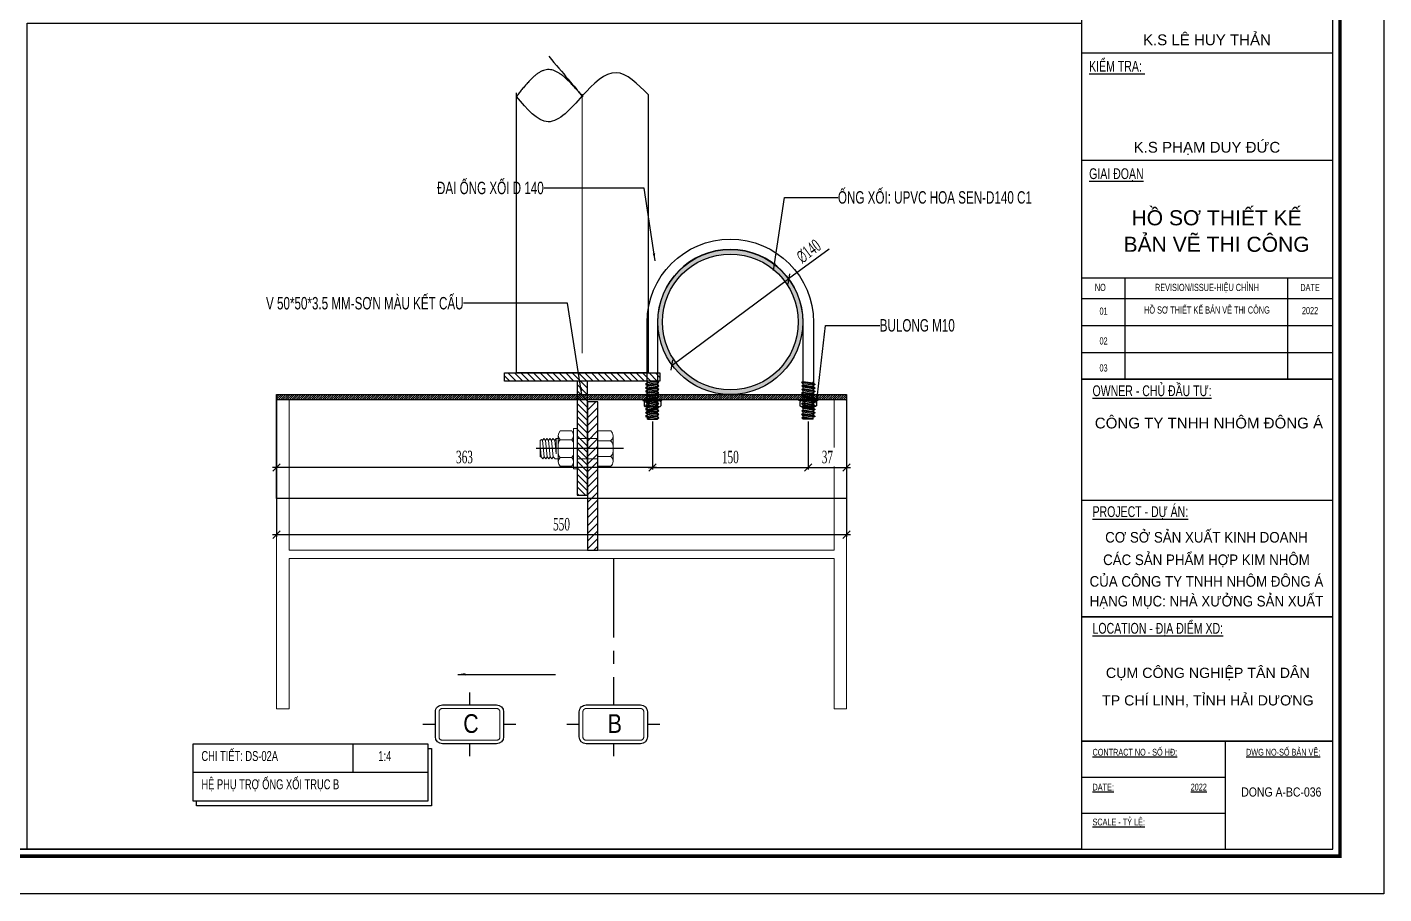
# Model space of a CAD drawing. Header units: inches. Extents: x 1359 to 46357, y -3807 to 191.
# Drawn here: x 24592.2 to 24919.5, y -1109.3 to -900.3 of the extents above; entities that cross this region are included whole.
import ezdxf
from ezdxf.enums import TextEntityAlignment as Align

# ---------------------------------------------------------------- set-up
doc = ezdxf.new("R2010")
doc.units = ezdxf.units.IN
doc.header["$MEASUREMENT"] = 0
for name, pattern in [('CENTER', [2, 1.25, -0.25, 0.25, -0.25]), ('CENTER2', [28.575000000000003, 19.05, -3.175, 3.175, -3.175]), ('XKITLINE00', [0])]:
    doc.linetypes.add(name, pattern=pattern)
for name, color, linetype in [('2', 2, 'Continuous'), ('3', 3, 'Continuous'), ('4', 4, 'Continuous'), ('5', 5, 'Continuous'), ('6', 6, 'Continuous'), ('7', 7, 'Continuous'), ('CAUTAO', 7, 'Continuous'), ('flashing', 6, 'Continuous'), ('KhungTen', 7, 'Continuous'), ('STRUCTURE', 1, 'Continuous')]:
    doc.layers.add(name, color=color, linetype=linetype)
for name, color, linetype, lineweight in [('250', 250, 'Continuous', 9), ('251', 251, 'Continuous', 9), ('8', 8, 'CENTER2', 13), ('Part', 1, 'Continuous', 0)]:
    doc.layers.add(name, color=color, linetype=linetype, lineweight=lineweight)
doc.styles.add('hx2', font='VHARIALN.TTF')
doc.styles.add('ST1', font='vntimeh.shx', dxfattribs={"width": 0.6})
doc.styles.add('ST1H', font='vnshxh.shx', dxfattribs={"width": 0.7})
doc.styles.add('ST4', font='VHARIALN.TTF')
doc.styles.add('TILLE', font='VHARIAL.TTF', dxfattribs={"width": 0.7})
doc.dimstyles.new('3', dxfattribs={"dimtxt": 3.5, "dimasz": 1.8, "dimexe": 1, "dimexo": 0, "dimgap": 1, "dimtad": 1, "dimdec": 0, "dimlfac": 3, "dimzin": 0, "dimdsep": 46, "dimtxsty": 'ST1H', "dimblk": 'OBLIQUE', "dimcen": 1, "dimdle": 1, "dimclrd": 8, "dimclre": 8, "dimclrt": 3, "dimadec": 0, "dimazin": 0, "dimtfac": 1, "dimtdec": 0, "dimtix": 1, "dimtofl": 0, "dimtmove": 1, "dimatfit": 3, "dimfxl": 0.18, "dimtfill": 1, "dimtolj": 1, "dimtzin": 0, "dimlwd": -1, "dimlwe": -1, "dimarcsym": 1})
doc.dimstyles.new('4', dxfattribs={"dimtxt": 3, "dimasz": 1.8, "dimexe": 0.5, "dimexo": 0.5, "dimgap": 1, "dimtad": 1, "dimdec": 0, "dimlfac": 4, "dimzin": 0, "dimdsep": 46, "dimtxsty": 'ST1', "dimblk": 'OBLIQUE', "dimcen": 1, "dimdle": 1, "dimclrd": 8, "dimclre": 8, "dimclrt": 3, "dimadec": 0, "dimazin": 0, "dimtfac": 1, "dimtdec": 0, "dimtix": 1, "dimtmove": 0, "dimatfit": 3, "dimfxl": 0.18, "dimtfill": 1, "dimtolj": 1, "dimtzin": 0, "dimlwd": -1, "dimlwe": -1, "dimarcsym": 1})
pattern_1 = [(315, (34340.62627171732, 6601.222558471928), (0.7733980419227863, 0.7733980419227862), [])]

# ---------------------------------------------------------------- blocks, each defined once
blk = doc.blocks.new('A2SBCVN-D')
at = {"layer": '2', "color": 157, "linetype": 'Continuous'}
blk.add_lwpolyline([(1.091393642127514e-11, 419.9999999999854), (594.0000000000073, 419.9999999999854), (594.0000000000073, -7.275957614183426e-12), (1.091393642127514e-11, -7.275957614183426e-12)], close=True, dxfattribs=at)
at = {"layer": '2', "color": 167, "linetype": 'Continuous', "const_width": 0.8714327272984848}
blk.add_lwpolyline([(10.58816987433056, 9.067206486941359), (583.4118301256767, 9.067206486941359), (583.4118301256767, 410.9327935130568), (10.58816987433056, 410.9327935130568)], close=True, dxfattribs=at)
at = {"layer": '2', "color": 147, "linetype": 'Continuous'}
blk.add_lwpolyline([(12.33103532923997, 10.81007194152335), (581.6689646713803, 10.81007194152335), (581.6689646713876, 409.1899280584621), (12.33103532923997, 409.1899280584548)], close=True, dxfattribs=at)
at = {"layer": 'KhungTen'}
for p, q in [((521.0200199917963, 409.1899280584403), (521.0200199917963, 139.1383855551121)), ((581.6689646713858, 139.1383855551121), (581.6689646713858, 409.1899280584403)), ((581.6689646713858, 202.7833395767884), (521.0200199918108, 202.7833395767884)), ((581.6689646713858, 176.8767713428169), (521.0200199917963, 176.8767713428169)), ((521.0200199917963, 148.5424700307267), (581.6689646713858, 148.5424700307267)), ((531.5599680732266, 137.0923854245048), (531.5599680732266, 148.5424700307267)), ((570.8387959788215, 124.0961829930675), (570.8387959788215, 148.5424700307267)), ((521.0200199917963, 143.590486640207), (581.6689646713858, 143.590486640207)), ((521.0200199917963, 143.590486640207), (581.6689646713858, 143.590486640207)), ((521.0200199917963, 139.1383855551121), (521.0200199917963, 66.80685537907266)), ((581.6689646713858, 66.80685537907266), (581.6689646713858, 139.1383855551121)), ((521.0200199917963, 137.0923854245048), (581.6689646713858, 137.0923854245048)), ((531.5599680732266, 130.5942842087898), (531.5599680732266, 137.0923854245048)), ((521.0200199917963, 130.5942842087898), (581.6689646713858, 130.5942842087898)), ((531.5599680732266, 124.0961829930675), (531.5599680732266, 130.5942842087898)), ((521.0200199917963, 124.0961829930675), (581.6689646713858, 124.0961829930675)), ((581.6689646713858, 124.0961829930675), (521.0200199917963, 124.0961829930675)), ((521.0200199917963, 94.93947360171478), (581.6689646713858, 94.93947360171478)), ((521.0200199917963, 66.80685537907266), (521.0200199917963, 36.8024768041214)), ((521.0200199917963, 66.80685537907266), (581.6689646713858, 66.80685537907266)), ((581.6689646713858, 66.80685537907266), (521.0200199917963, 66.80685537907266)), ((581.6689646713858, 36.8024768041214), (581.6689646713858, 66.80685537907266)), ((521.0200199917963, 36.8024768041214), (521.0200199917963, 10.81007194160338)), ((521.0200199917963, 36.8024768041214), (581.6689646713858, 36.8024768041214)), ((581.6689646713858, 36.8024768041214), (521.0200199917963, 36.8024768041214)), ((555.676559809086, 36.8024768041214), (555.676559809086, 10.8100719415088)), ((581.6689646713858, 10.8100719415088), (581.6689646713858, 36.8024768041214)), ((521.0200199917963, 28.13834184999905), (555.676559809086, 28.13834184999905)), ((521.0200199917963, 19.47420689572937), (555.676559809086, 19.47420689572937)), ((521.0200199917963, 10.81007194160338), (581.6689646713858, 10.8100719415088))]:
    blk.add_line(p, q, dxfattribs=at)
at = {"layer": '3', "ltscale": 0.5, "style": 'ST4'}
for tag, height, p in [('TENBANVE', 3, (551.3444923315856, 319.3886398062677)), ('STT', 2.999999999999999, (569.2620654359798, 24.56368701454085))]:
    blk.add_attdef(tag, text='', height=height, dxfattribs=at).set_placement(p, align=Align.MIDDLE_CENTER)
at = {"layer": 'KhungTen', "style": 'TILLE'}
for s, height, p in [('k.s L£ HUY TH¶N', 2.599240486261155, (551.3150342733788, 205.9701820199934)), ('k.s PH¹M DUY §øC', 2.599240486261155, (551.3150342733788, 180.0636137860292)), ('Hå S¥ THIÕT KÕ', 3.638936680765618, (553.647663140624, 163.0529340733356)), ('B¶N VÏ THI C¤NG', 3.638936680765618, (553.647663140624, 156.6606803115064)), ('C¤NG TY TNHH NH¤M §¤NG ¸', 2.599240486261155, (551.8011765497431, 113.5426176524343)), ('CôM C¤NG NGHIÖP T¢N D¢N', 2.456282259516792, (551.5258164028583, 53.30352504823531)), ('TP CHÝ LINH, TØNH H¶I D¦¥NG', 2.456282259516792, (551.5258164028583, 46.66265385180304))]:
    blk.add_text(s, height=height, dxfattribs=at).set_placement(p, align=Align.MIDDLE_CENTER)
at = {"layer": 'KhungTen', "style": 'TILLE', "width": 0.7}
for s, height, p in [('%%UKIÓM TRA: ', 2.599240486261155, (522.8991060859626, 198.2910371681137)), ('%%UGIAI §O¹N', 2.599240486261155, (522.8991060859626, 172.388800975461)), ('%%uowner - chñ ®Çu t\xad:', 2.599240486261153, (523.7128331353579, 120.03304793797)), ('%%uproject - dù ¸n:', 2.599240486261153, (523.7128331353579, 90.87633854661544)), ('%%ulocation - ®Þa ®iÓm xd:', 2.599240486261153, (523.7128331353579, 62.74372032397696)), ('%%ucontract no - sè h®:', 1.638551303067477, (523.7128331353579, 33.33868241818709)), ('%%udwg no-sè b¶n vÏ:', 1.638551303067477, (560.7454668232604, 33.33868241818709)), ('%%udate:', 1.638551303067477, (523.7128331353579, 24.92234172355529)), ('%%U2022', 1.638551303067477, (547.3983628453625, 24.92234172355529)), ('%%uscale - tû lÖ:', 1.638551303067477, (523.7128331353579, 16.50600102923636))]:
    blk.add_text(s, height=height, dxfattribs=at).set_placement(p)
at = {"layer": 'KhungTen', "style": 'TILLE'}
for s, height, width, p in [('revision/issue-hiÖu chØnh', 1.732826990840768, 0.7, (551.3150342733788, 146.2579424625874)), ('no', 1.732826990840768, 0.7, (525.5877519398837, 146.2579424625874)), ('date', 1.732826990840768, 0.7, (576.1897657262507, 146.2324727753949)), ('01', 1.732826990840768, 0.7, (526.3742656621398, 140.5470134723946)), ('Hå S¥ THIÕT KÕ B¶N VÏ THI C¤NG', 1.732826990840768, 0.7, (551.3150342733788, 140.8123725043843)), ('2022', 1.732826990840768, 0.7, (576.1897657262507, 140.6702256762146)), ('02', 1.732826990840768, 0.7, (526.3742656621398, 133.3403857474768)), ('03', 1.732826990840768, 0.7, (526.3742656621398, 126.8422845317618)), ('C¥ Së S¶N XUÊT KINH DOANH', 2.555320087952871, 0.9, (551.2017501932423, 85.99462853717705)), ('C¸C S¶N PHÈM HîP KIM NH¤M', 2.555320087952871, 0.9, (551.2017501932423, 80.56798347069162)), ('CñA C¤NG TY TNHH NH¤M §¤NG ¸', 2.555320087952871, 0.9, (551.2017501932423, 75.35840206064313)), ('H¹NG MôC: NHµ X¦ëNG S¶N XUÊT', 2.555320087952871, 0.9, (551.2017501932423, 70.5829479634649))]:
    blk.add_text(s, height=height, dxfattribs=dict(at, width=width)).set_placement(p, align=Align.MIDDLE_CENTER)
blk = doc.blocks.new('_Oblique')
at = {"color": 0, "linetype": 'ByBlock', "lineweight": -2}
blk.add_line((-0.5, -0.5), (0.5, 0.5), dxfattribs=at)
blk = doc.blocks.new('*D332')
at = {"color": 8, "linetype": 'Continuous', "transparency": 16777216}
for p, q in [((24652.34757250531, -989.4041616903014), (24652.34757250531, -1023.206348577976)), ((24789.84757250543, -989.4041616903014), (24789.84757250543, -1023.206348577976)), ((24651.34757250531, -1022.706348577976), (24790.84757250543, -1022.706348577976))]:
    blk.add_line(p, q, dxfattribs=at)
at = {"layer": 'Defpoints', "color": 0, "transparency": 16777216}
for p in [(24652.34757250531, -988.9041616903014), (24789.84757250543, -988.9041616903014), (24789.84757250543, -1022.706348577976)]:
    blk.add_point(p, dxfattribs=at)
at = {"color": 8, "transparency": 16777216, "xscale": 1.8, "yscale": 1.8, "zscale": 1.8, "rotation": 180}
blk.add_blockref('_Oblique', (24652.34757250531, -1022.706348577976), dxfattribs=at)
at = {"color": 8, "transparency": 16777216, "xscale": 1.8, "yscale": 1.8, "zscale": 1.8}
blk.add_blockref('_Oblique', (24789.84757250543, -1022.706348577976), dxfattribs=at)
at = {"color": 3, "transparency": 16777216, "insert": (24721.09757250537, -1020.206348577976), "char_height": 3, "attachment_point": 5, "style": 'ST1', "bg_fill": 3, "box_fill_scale": 1.25, "bg_fill_color": 256, "bg_fill_true_color": 13158600, "bg_fill_transparency": 0}
blk.add_mtext('\\A1;550', dxfattribs=at)
blk = doc.blocks.new('A$C5CEA6A65')
at = {"layer": '7'}
for p, q in [((0.2749502682709135, 4.443051352696784), (0.2749502682709135, 3.404839639326383)), ((0.8553731252322905, 4.736352352672839), (3.930595980433282, 4.736352352672839)), ((0.8553731252322905, 4.736352352672839), (3.930595980433282, 4.736352352672839)), ((0.8553731252322905, 4.736352352672839), (3.930595980433282, 4.736352352672839)), ((1.435795981844421, 4.443051352602197), (1.435795981844421, 3.404839639522834)), ((3.35017312358832, 4.443051352602197), (3.35017312358832, 3.404839639522834)), ((4.511018837161828, 4.443051352602197), (4.511018837161828, 3.40483963942097)), ((0.8553731252322905, 3.111538639452192), (3.930595980433282, 3.111538639452192))]:
    blk.add_line(p, q, dxfattribs=at)
blk.add_lwpolyline([(4.785955979896244, 4.736352352672839), (4.785955979896244, 4.88539235261851), (1.312553649768233e-05, 4.88539235261851), (1.312553649768233e-05, 4.736352352672839)], close=True, dxfattribs=at)
for centre, radius, start, end in [((0.8553731252322905, 4.015393049528939), 0.7209593032272004, 36.38296368869313, 143.6170363113069), ((2.392984552716371, 3.027808166967588), 1.708544185773726, 55.92785501076606, 124.0721449892339), ((3.930595980433282, 4.015393049528939), 0.7209593032272004, 36.38296368869313, 143.6170363113069), ((0.8553731252322905, 3.832497942690679), 0.7209593032272004, 216.3829636886931, 323.6170363113068), ((2.392984552716371, 4.820082825157442), 1.708544185773726, 235.9278550107661, 304.0721449892339), ((3.930595980433282, 3.832497942690679), 0.7209593032272004, 216.3829636886931, 323.6170363113068)]:
    blk.add_arc(centre, radius, start, end, dxfattribs=at)
at = {"layer": 'STRUCTURE', "color": 1, "linetype": 'Continuous'}
for p, q in [((0.6369295753538609, 8.790387337045104), (3.988439539039973, 9.347911263168498)), ((0.636929577041883, 7.892081422949559), (3.988439540727995, 8.449605349058402)), ((0.6369295787299052, 6.993775508846738), (3.988439542416018, 7.551299434962857)), ((1.12912770913681, 9.187081457268505), (1.129127708612941, 9.49012784459046)), ((1.129127710824832, 8.288775543165684), (1.129127710242756, 8.59182193048764)), ((1.129127712512854, 7.390469629062864), (1.129127711930778, 7.69351601638482)), ((3.656841379590333, 9.567489019202185), (3.656841379066464, 9.87053540652414)), ((3.656841381278355, 8.669183105099364), (3.656841380696278, 8.972229492428596)), ((3.656841382966377, 7.770877190996544), (3.6568413823843, 8.0739235783185)), ((3.656841384654399, 6.872571276900999), (3.656841384014115, 7.175617664222955)), ((0.6369295804179274, 6.095469594743918), (3.98843954410404, 6.652993520867312)), ((0.6369295820477419, 5.196800365534727), (3.988439545733854, 5.754324291650846)), ((0.636929583735764, 4.298494451431907), (3.988439547421876, 4.856018377555301)), ((0.6369295854237862, 3.400188537329086), (3.988439549109899, 3.957712463459757)), ((1.129127714142669, 6.492163714967319), (1.129127713560592, 6.795210102289275)), ((1.129127715830691, 5.593494485758129), (1.129127715248615, 5.896540873087361)), ((1.129127717518713, 4.695188571655308), (1.129127716936637, 4.998234958977264)), ((1.129127719206735, 3.796882657552487), (1.129127718624659, 4.099929044881719)), ((3.656841386284214, 5.973902047684533), (3.656841385760345, 6.276948435013765)), ((3.656841387972236, 5.075596133581712), (3.656841387448367, 5.378642520910944)), ((3.656841389660258, 4.177290219478891), (3.656841389078181, 4.480336606808123)), ((3.65684139134828, 3.278984305383347), (3.656841390707996, 3.582030692712578)), ((0.6369295871118084, 2.501882623233541), (3.988439550797921, 3.059406549356936)), ((0.6369295887998305, 1.603213394017075), (3.988439552427735, 2.160737320147746)), ((0.636929590429645, 0.7049074799215305), (3.988439554115757, 1.262431406037649)), ((1.12912772083655, 2.898576743449667), (1.129127720312681, 3.201623130778898)), ((1.129127722524572, 1.999907514247752), (1.129127721942496, 2.302953901569708)), ((1.129127724212594, 1.101601600137656), (1.129127723630518, 1.404647987466888)), ((1.129127725900616, 4.496185283642262e-06), (1.12912772531854, 0.5063420733640669)), ((1.799555656732991, 4.496199835557491e-06), (3.98843955580378, 0.3641254919421044)), ((3.656841393036302, 2.380315076181432), (3.656841392396018, 2.683361463503388)), ((3.656841394666117, 1.482009162071336), (3.656841394142248, 1.785055549400568)), ((3.656841396295931, 0.5837032479757909), (3.65684139583027, 0.8867496352977469))]:
    blk.add_line(p, q, dxfattribs=at)
for points in [[(0.6369295753538609, 8.790387337045104), (1.129127710242756, 8.591458615388547), (3.659584311710205, 8.983790267418954), (3.988439539039973, 9.347911263168498), (3.656841379590333, 9.567489019202185), (1.12912770913681, 9.187081457268505), (0.6369295753538609, 8.790387337045104)], [(0.636929577041883, 7.892081422949559), (1.129127711930778, 7.69315270127845), (3.659584313398227, 8.085484353316133), (3.988439540727995, 8.449605349058402), (3.656841381278355, 8.669183105099364), (1.129127710824832, 8.288775543165684), (0.636929577041883, 7.892081422949559)], [(0.6369295787299052, 6.993775508846738), (1.129127713560592, 6.794846787182905), (3.659584315086249, 7.187178439213312), (3.988439542416018, 7.551299434962857), (3.656841382966377, 7.770877190996544), (1.129127712512854, 7.390469629062864), (0.6369295787299052, 6.993775508846738)], [(0.6369295804179274, 6.095469594743918), (1.129127715248615, 5.896540873087361), (3.659584316774271, 6.288872525110492), (3.98843954410404, 6.652993520867312), (3.656841384654399, 6.872571276900999), (1.129127714142669, 6.492163714967319), (0.6369295804179274, 6.095469594743918)], [(0.6369295820477419, 5.196800365534727), (1.129127716936637, 4.997871643870894), (3.659584318462294, 5.390203295908577), (3.988439545733854, 5.754324291650846), (3.656841386284214, 5.973902047684533), (1.129127715830691, 5.593494485758129), (0.6369295820477419, 5.196800365534727)], [(0.636929583735764, 4.298494451431907), (1.129127718624659, 4.099565729768074), (3.659584320092108, 4.491897381805757), (3.988439547421876, 4.856018377555301), (3.656841387972236, 5.075596133581712), (1.129127717518713, 4.695188571655308), (0.636929583735764, 4.298494451431907)], [(0.6369295854237862, 3.400188537329086), (1.129127720312681, 3.201259815672529), (3.65958432178013, 3.593591467702936), (3.988439549109899, 3.957712463459757), (3.656841389660258, 4.177290219478891), (1.129127719206735, 3.796882657552487), (0.6369295854237862, 3.400188537329086)], [(0.6369295871118084, 2.501882623233541), (1.129127721942496, 2.302953901569708), (3.659584323468152, 2.695285553607391), (3.988439550797921, 3.059406549356936), (3.65684139134828, 3.278984305383347), (1.12912772083655, 2.898576743449667), (0.6369295871118084, 2.501882623233541)], [(0.6369295887998305, 1.603213394017075), (1.129127723630518, 1.404284672360518), (3.659584325156175, 1.796616324390925), (3.988439552427735, 2.160737320147746), (3.656841393036302, 2.380315076181432), (1.129127722524572, 1.999907514247752), (0.6369295887998305, 1.603213394017075)], [(0.636929590429645, 0.7049074799215305), (1.12912772531854, 0.5059787582576973), (3.659584326844197, 0.8983104102953803), (3.988439554115757, 1.262431406037649), (3.656841394666117, 1.482009162071336), (1.129127724212594, 1.101601600137656), (0.636929590429645, 0.7049074799215305)], [(1.129127725900616, 4.496199835557491e-06), (3.659584328474011, 4.496199835557491e-06), (3.98843955580378, 0.3641254919421044), (3.656841396295931, 0.5837032479757909), (1.129127725900616, 0.2032956859984552)]]:
    blk.add_lwpolyline(points, dxfattribs=at)
blk = doc.blocks.new('*D335')
at = {"color": 8, "linetype": 'Continuous', "transparency": 16777216}
for p in [(24785.62836067492, -953.8399832196046), (24747.7584841276, -981.8078847672004)]:
    blk.add_line(p, (24775.88352804125, -961.0367988563248), dxfattribs=at)
at = {"layer": 'Defpoints', "color": 0, "transparency": 16777216}
for p in [(24775.88352804125, -961.0367988563248), (24747.7584841276, -981.8078847672004)]:
    blk.add_point(p, dxfattribs=at)
at = {"color": 8, "transparency": 16777216, "xscale": 1.8, "yscale": 1.8, "zscale": 1.8, "rotation": 36.4468445383901}
blk.add_blockref('_Oblique', (24747.7584841276, -981.8078847672004), dxfattribs=at)
at = {"color": 3, "transparency": 16777216, "insert": (24780.71868748947, -954.3580319800403), "char_height": 3, "attachment_point": 5, "rotation": 36.44684453839006, "style": 'ST1', "bg_fill": 3, "box_fill_scale": 1.25, "bg_fill_color": 256, "bg_fill_true_color": 13158600, "bg_fill_transparency": 7624608}
blk.add_mtext('\\A1;∅140', dxfattribs=at)
at = {"color": 8, "transparency": 16777216, "xscale": 1.8, "yscale": 1.8, "zscale": 1.8, "rotation": 216.4468445383901}
blk.add_blockref('_Oblique', (24775.88352804125, -961.0367988563248), dxfattribs=at)
blk = doc.blocks.new('*D336')
at = {"color": 8, "linetype": 'Continuous', "transparency": 16777216}
for p, q in [((24743.02309707689, -995.3834451556829), (24743.02309707689, -1007.004989863166)), ((24780.61891509193, -995.3834451556829), (24780.61891509193, -1007.004989863166)), ((24742.02309707689, -1006.504989863166), (24781.61891509193, -1006.504989863166))]:
    blk.add_line(p, q, dxfattribs=at)
at = {"layer": 'Defpoints', "color": 0, "transparency": 16777216}
for p in [(24743.02309707689, -994.8834451556829), (24780.61891509193, -994.8834451556829), (24780.61891509193, -1006.504989863166)]:
    blk.add_point(p, dxfattribs=at)
at = {"color": 8, "transparency": 16777216, "xscale": 1.8, "yscale": 1.8, "zscale": 1.8, "rotation": 180}
blk.add_blockref('_Oblique', (24743.02309707689, -1006.504989863166), dxfattribs=at)
at = {"color": 8, "transparency": 16777216, "xscale": 1.8, "yscale": 1.8, "zscale": 1.8}
blk.add_blockref('_Oblique', (24780.61891509193, -1006.504989863166), dxfattribs=at)
at = {"color": 3, "transparency": 16777216, "insert": (24761.82100608441, -1004.004989863166), "char_height": 3, "attachment_point": 5, "style": 'ST1', "bg_fill": 3, "box_fill_scale": 1.25, "bg_fill_color": 256, "bg_fill_true_color": 13158600, "bg_fill_transparency": 229728}
blk.add_mtext('\\A1;150', dxfattribs=at)
blk = doc.blocks.new('*D337')
at = {"color": 8, "linetype": 'Continuous', "transparency": 16777216}
for p, q in [((24789.84757250543, -989.4041616903014), (24789.84757250543, -1007.004989863166)), ((24780.61891509193, -995.3834451556829), (24780.61891509193, -1007.004989863166)), ((24779.61891509193, -1006.504989863166), (24790.84757250543, -1006.504989863166))]:
    blk.add_line(p, q, dxfattribs=at)
at = {"layer": 'Defpoints', "color": 0, "transparency": 16777216}
for p in [(24789.84757250543, -988.9041616903014), (24780.61891509193, -994.8834451556829), (24789.84757250543, -1006.504989863166)]:
    blk.add_point(p, dxfattribs=at)
at = {"color": 8, "transparency": 16777216, "xscale": 1.8, "yscale": 1.8, "zscale": 1.8, "rotation": 180}
blk.add_blockref('_Oblique', (24780.61891509193, -1006.504989863166), dxfattribs=at)
at = {"color": 8, "transparency": 16777216, "xscale": 1.8, "yscale": 1.8, "zscale": 1.8}
blk.add_blockref('_Oblique', (24789.84757250543, -1006.504989863166), dxfattribs=at)
at = {"color": 3, "transparency": 16777216, "insert": (24785.23324379868, -1004.004989863166), "char_height": 3, "attachment_point": 5, "style": 'ST1', "bg_fill": 3, "box_fill_scale": 1.25, "bg_fill_color": 256, "bg_fill_true_color": 13158600, "bg_fill_transparency": 7624608}
blk.add_mtext('\\A1;37', dxfattribs=at)
blk = doc.blocks.new('20-4sd')
at = {"layer": '251', "linetype": 'Continuous'}
h = blk.add_hatch(color=256, dxfattribs=at)
edge = h.paths.add_edge_path()
edge.add_ellipse((-1.759459666209295, 1.25394682195838), major_axis=(-0.6015543048899789, 0.601554304889979), ratio=0.9999999999766348, start_angle=260.099385598434, end_angle=314.2081641845218)
edge.add_line((-1.747702882712474, 2.10459183691637), (-0.3791630681371316, 2.10459183691637))
edge.add_ellipse((-0.3674062837380916, 1.2539468242976), major_axis=(0.6015543032349427, 0.6015543032349426), ratio=0.9999999999768499, start_angle=45.7918358784073, end_angle=99.90061448312763)
edge = h.paths.add_edge_path()
edge.add_ellipse((1.759459666063776, 1.253946824228478), major_axis=(0.601554303294296, 0.6015543032942959), ratio=0.9999999999752125, start_angle=45.79183587838985, end_angle=99.90061448155713)
edge.add_ellipse((0.367406284174649, 1.253946823202568), major_axis=(0.6015543040029532, 0.6015543040029532), ratio=0.9999999999870529, start_angle=350.0993855543194, end_angle=404.2081641569645)
edge.add_line((0.379163068078924, 2.10459183691637), (1.747702881664736, 2.10459183691637))
h = blk.add_hatch(color=256, dxfattribs=at)
edge = h.paths.add_edge_path()
edge.add_ellipse((1.823979592125397, -4.561862244394433), major_axis=(0.6233783636934521, 0.623378363693452), ratio=0.9999999999495666, start_angle=181.3971810426293, end_angle=225.0000000165768)
edge.add_line((1.823979592358228, -5.443452380823146), (0.6079931960266549, -5.443452380823146))
edge.add_ellipse((0.6079931968124583, -4.561862242982897), major_axis=(0.6233783647121929, 0.6233783647121928), ratio=0.9999999999829469, start_angle=225.0000000004885, end_angle=268.6028189215918)
edge = h.paths.add_edge_path()
edge.add_line((0.6079931960266549, -3.338860544179624), (1.823979592358228, -3.338860544179624))
edge.add_ellipse((1.82397959206719, -4.220450680575595), major_axis=(-0.6233783636685724, 0.6233783636685725), ratio=0.9999999999404405, start_angle=-45.00000002062124, end_angle=-1.397181045707535)
edge.add_ellipse((0.607993196870666, -4.220450681994407), major_axis=(-0.6233783646923979, 0.6233783646923982), ratio=0.9999999999809288, start_angle=-88.60281891820291, end_angle=-44.99999994569288)
edge = h.paths.add_edge_path()
edge.add_ellipse((-0.6079931979475077, -4.220450681950751), major_axis=(0.6233783646480486, 0.6233783646480485), ratio=0.9999999999926854, start_angle=44.99999994535609, end_angle=88.60281891877352)
edge.add_ellipse((-1.82397959206719, -4.220450677948975), major_axis=(-0.6233783618215938, 0.6233783618215938), ratio=0.9999999999876326, start_angle=-88.60281902281301, end_angle=-45.00000004953327)
edge.add_line((-1.82397959131049, -3.338860544179624), (-0.6079931971034966, -3.338860544179624))
edge = h.paths.add_edge_path()
edge.add_ellipse((-0.6079931978893001, -4.561862243026553), major_axis=(0.6233783646637654, 0.6233783646637654), ratio=0.9999999999554877, start_angle=181.3971810779072, end_angle=225.0000000523456)
edge.add_line((-0.6079931971034966, -5.443452380823146), (-1.82397959131049, -5.443452380823146))
edge.add_ellipse((-1.823979592125397, -4.56186224702833), major_axis=(0.623378361848733, 0.6233783618487329), ratio=0.9999999999781566, start_angle=225.0000000535877, end_angle=268.6028190262178)
blk.add_line((-1.063432974362513, 1.164153218269348e-10), (-1.063432974362513, 1.74644221876224), dxfattribs=at)
at = {"layer": '5', "linetype": 'Continuous', "ltscale": 0.2}
blk.add_line((4.94765117764473e-10, 3.547279271628213), (4.94765117764473e-10, -8.495660170912743), dxfattribs=at)
at = {"layer": '8', "linetype": 'Continuous'}
for p, q in [((1.747702881606529, 2.10459183691637), (-1.747702882712474, 2.10459183691637)), ((-2.431972789985593, 0), (-2.431972789985593, 1.778297062275669)), ((-2.431972789985593, 0), (2.431972789985593, 0)), ((1.063432975381147, 1.164153218269348e-10), (1.063432975381147, 1.74644221876224)), ((2.431972789985593, 1.164153218269348e-10), (2.431972789985593, 1.778297062432102)), ((-1.403061225079, -2.857142857104918), (-1.403061225020792, -5.420079105533659e-05)), ((1.403061224991689, -2.857142857028521), (1.403061224991689, -5.420079105533659e-05)), ((2.796768707485171, -2.857142856988503), (-2.796768707572483, -2.857142857144936)), ((-2.796768707572483, -2.857142857144936), (-2.796768707572483, -3.338860544412455)), ((2.796768707485171, -3.338860544179624), (-2.796768707572483, -3.338860544412455)), ((-2.431972790043801, -3.58205782326695), (-2.431972790043801, -5.200255102125084)), ((-1.702380952890962, -3.338860544179624), (1.702380952803651, -3.338860544179624)), ((-1.215986395807704, -3.582057822994102), (-1.215986395807704, -5.200255101968651)), ((1.215986394701758, -3.582057822994102), (1.215986394701758, -5.200255101968651)), ((1.215986394701758, -3.582057822994102), (1.215986394701758, -5.200255101968651)), ((2.43197278995649, -3.582057822994102), (2.43197278995649, -5.200255101968651)), ((2.796768707485171, -2.857142856988503), (2.796768707485171, -3.338860544179624)), ((-1.823979591339594, -5.443452380823146), (1.823979592358228, -5.443452380823146)), ((-1.702380952890962, -5.443452380823146), (1.702380952803651, -5.443452380823146)), ((-1.403061225049896, -5.760567082441412), (-1.403061225049896, -5.443452380823146)), ((1.403061224991689, -5.90087320510429), (1.403061224991689, -5.443452380823146)), ((-1.12244898013887, -5.9429650416605), (-1.403061225049896, -5.760567082441412)), ((-1.403061225049896, -5.760567082441412), (0.7015306116663851, -5.760567082441412)), ((-1.403061225049896, -6.181485449724278), (-1.12244898013887, -5.9429650416605)), ((-1.12244898013887, -6.363883408903348), (-1.403061225049896, -6.181485449724278)), ((-1.12244898013887, -6.363883408903348), (-1.403061225049896, -6.602403817356389)), ((-1.403061225049896, -6.602403817356389), (-1.12244898013887, -6.784801776262611)), ((-1.12244898013887, -6.784801776262611), (-1.403061225049896, -7.023322184755671)), ((-1.403061225049896, -7.023322184755671), (-1.12244898013887, -7.205720143934741)), ((-1.12244898013887, -7.205720143934741), (-1.403061225049896, -7.444240551998519)), ((-1.403061225049896, -7.444240551998519), (-1.12244898013887, -7.626638511294004)), ((0.7015306116663851, -5.760567082441412), (-1.12244898013887, -5.9429650416605)), ((1.122448980080662, -6.139393613168068), (-1.12244898013887, -6.363883408903348)), ((-1.12244898013887, -6.784801776262611), (1.122448980080662, -6.560311980567349)), ((1.122448980080662, -6.560311980567349), (-1.12244898013887, -6.784801776262611)), ((-1.12244898013887, -7.205720143934741), (1.122448980080662, -6.981230347926612)), ((1.122448980080662, -6.981230347926612), (-1.12244898013887, -7.205720143934741)), ((-1.12244898013887, -7.626638511294004), (1.122448980080662, -7.402148715049407)), ((1.122448980080662, -6.139393613168068), (1.403061224991689, -5.90087320510429)), ((1.403061224991689, -6.321791572347138), (1.122448980080662, -6.139393613168068)), ((1.122448980080662, -6.560311980567349), (1.403061224991689, -6.321791572347138)), ((1.403061224991689, -6.742709939586348), (1.122448980080662, -6.560311980567349)), ((1.122448980080662, -6.981230347926612), (1.403061224991689, -6.742709939586348)), ((1.403061224991689, -7.163628306985629), (1.122448980080662, -6.981230347926612)), ((1.122448980080662, -7.402148715049407), (1.403061224991689, -7.163628306985629)), ((1.403061224991689, -7.584546674621379), (1.122448980080662, -7.402148715049407)), ((-1.262755100498907, -7.745898715071235), (-1.12244898013887, -7.626638511294004)), ((-1.12244898013887, -7.963373204915115), (-1.262755100498907, -7.745898715071235)), ((-1.12244898013887, -7.963373204915115), (1.122448980080662, -7.963373204915115)), ((1.122448980080662, -7.823067082412308), (4.94765117764473e-10, -7.891004783738026)), ((4.94765117764473e-10, -7.963373204915115), (4.94765117764473e-10, -7.891004783738026)), ((4.94765117764473e-10, -7.891004783738026), (4.94765117764473e-10, -7.963373204915115)), ((1.122448980080662, -7.823067082412308), (1.403061224991689, -7.584546674621379)), ((1.122448980080662, -7.823067082412308), (1.122448980080662, -7.963373204915115))]:
    blk.add_line(p, q, dxfattribs=at)
at = {"layer": '8', "linetype": 'Continuous', "extrusion": (0, 0, -1)}
for centre, major_axis, ratio, start_param, end_param in [((-1.75945966647123, 1.253946823257138), (0.6015543039919803, 0.6015543039919804), 0.9999999999621754, 4.586135294371404, 6.455983626424244), ((-0.3674062843783759, 1.253946823257138), (0.6015543040104581, 0.6015543040104582), 0.9999999999660201, 4.539590661159192, 5.511607288455195), ((1.759459665365284, 1.253946823257138), (0.6015543039955626, 0.6015543039955629), 0.999999999994589, 4.539590661154353, 6.409438993195561), ((-1.823979591339594, -4.220450680350041), (-0.6233783634504945, 0.6233783634504944), 0.9999999999772056, 0.02438540751693826, 1.546410919255164), ((1.823979592358228, -4.220450680350041), (-0.6233783634504945, 0.6233783634504944), 0.9999999999772056, 0.02438540751693826, 1.546410919255164), ((-1.823979591339594, -4.561862244881922), (0.6233783634504945, 0.6233783634504946), 0.9999999999772056, 1.595181734334629, 3.117207246072854), ((-0.6079931971617043, -4.561862244881922), (-0.6233783634601564, 0.6233783634601563), 0.9999999999569863, 3.926990817008748, 4.688003572851141), ((0.6079931960266549, -4.561862244881922), (0.6233783634601563, 0.6233783634601564), 0.9999999999569864, 1.595181734328445, 2.356194490170838), ((1.823979592358228, -4.561862244881922), (0.6233783634504945, 0.6233783634504946), 0.9999999999772056, 1.595181734334629, 3.117207246072854)]:
    blk.add_ellipse(centre, major_axis=major_axis, ratio=ratio, start_param=start_param, end_param=end_param, dxfattribs=at)
at = {"layer": '8', "linetype": 'Continuous', "extrusion": (0, 0, -0.9999999999999998)}
for centre, major_axis, ratio, start_param, end_param in [((0.367406283330638, 1.253946823257138), (-0.6015543040104581, 0.6015543040104581), 0.9999999999660203, 0.7715780187243905, 1.743594646020395), ((-0.6079931971617043, -4.220450680350041), (-0.6233783634322816, 0.6233783634322816), 0.9999999999918515, 0.02438540753479524, 0.7853981634015225), ((0.6079931960266549, -4.220450680350041), (0.6233783634322816, 0.6233783634322816), 0.9999999999918521, -0.7853981634015224, -0.02438540753479534)]:
    blk.add_ellipse(centre, major_axis=major_axis, ratio=ratio, start_param=start_param, end_param=end_param, dxfattribs=at)
blk = doc.blocks.new('*D338')
at = {"color": 8, "linetype": 'Continuous', "transparency": 16777216}
for p, q in [((24652.34757250531, -989.4041616903014), (24652.34757250531, -1007.004989863166)), ((24743.02309707689, -995.3834451556829), (24743.02309707689, -1007.004989863166)), ((24744.02309707689, -1006.504989863166), (24651.34757250531, -1006.504989863166))]:
    blk.add_line(p, q, dxfattribs=at)
at = {"layer": 'Defpoints', "color": 0, "transparency": 16777216}
for p in [(24652.34757250531, -988.9041616903014), (24743.02309707689, -994.8834451556829), (24652.34757250531, -1006.504989863166)]:
    blk.add_point(p, dxfattribs=at)
at = {"color": 8, "transparency": 16777216, "xscale": 1.8, "yscale": 1.8, "zscale": 1.8, "rotation": 180}
blk.add_blockref('_Oblique', (24652.34757250531, -1006.504989863166), dxfattribs=at)
at = {"color": 8, "transparency": 16777216, "xscale": 1.8, "yscale": 1.8, "zscale": 1.8}
blk.add_blockref('_Oblique', (24743.02309707689, -1006.504989863166), dxfattribs=at)
at = {"color": 3, "transparency": 16777216, "insert": (24697.6853347911, -1004.004989863166), "char_height": 3, "attachment_point": 5, "style": 'ST1', "bg_fill": 3, "box_fill_scale": 1.25, "bg_fill_color": 256, "bg_fill_true_color": 13158600, "bg_fill_transparency": 10335965}
blk.add_mtext('\\A1;363', dxfattribs=at)
blk = doc.blocks.new('TENTRUC')
at = {"layer": '7'}
for p, q in [((0, 8.266970550143014), (0, 10.2649427518736)), ((-7.478138170827151, 5.132471375934983), (-5.480165969089285, 5.132471375934983)), ((5.48016596908019, 5.132471375934983), (7.478138170818056, 5.132471375934983)), ((0, 0), (0, 1.997972201734228))]:
    blk.add_line(p, q, dxfattribs=at)
blk.add_lwpolyline([(-4.35629096908815, 8.266970550143014), (4.356290969080874, 8.266970550143014, -0.414213562373095), (5.48016596908019, 7.143095550134603), (5.48016596908019, 3.121847201731725, -0.4142135623731356), (4.356290969080874, 1.997972201734228), (-4.356290969089969, 1.997972201734228, -0.414213562373095), (-5.480165969089285, 3.121847201731725), (-5.480165969089285, 7.143095550134603, -0.414213562373095)], format="xyb", close=True, dxfattribs=at)
at = {"layer": '8', "ltscale": 15}
blk.add_lwpolyline([(-4.35629096908815, 7.684228657955828), (4.356290969080874, 7.684228657955828, -0.4142135623730951), (4.897424076907555, 7.143095550134603), (4.897424076907555, 3.121847201731725, -0.4142135623731794), (4.356290969080874, 2.580714093910501), (-4.356290969089969, 2.580714093921415, -0.4142135623730951), (-4.897424076914831, 3.121847201731725), (-4.897424076914831, 7.143095550134603, -0.4142135623730951)], format="xyb", close=True, dxfattribs=at)
at = {"style": 'hx2'}
blk.add_attdef('TR', text='', height=3, dxfattribs=at).set_placement((-0.2163043060645577, 3.54101280746363), align=Align.CENTER)

msp = doc.modelspace()

# ---------------------------------------------------------------- hatches: boundary and pattern name
at = {"true_color": 0xfa051e}
h = msp.add_hatch(dxfattribs=at)
h.set_pattern_fill('ANSI31', color=1, scale=3, style=0)
h.set_pattern_definition([(45.00000000000001, (-329509.0021730275, 35478.58373026593), (-0.2651650429449553, 0.2651650429449554), [])])
h.paths.add_polyline_path([(24652.34757250531, -988.9041616903014), (24789.84757250543, -988.9041616903014), (24789.84757250543, -990.2201203836339), (24652.34757250531, -990.2201203836339)])
at = {"layer": '6'}
h = msp.add_hatch(dxfattribs=at)
h.set_pattern_fill('ANSI31', color=256, scale=8.75, angle=-90.00000000000001, style=0)
h.set_pattern_definition(pattern_1)
h.paths.add_polyline_path([(24744.84757250648, -983.715689234813), (24744.84757250648, -985.7156892353951), (24707.34757250555, -985.7156892353951), (24707.34757250555, -983.715689234813)])

# ---------------------------------------------------------------- linework, layer by layer
at = {"color": 8, "linetype": 'CENTER2'}
msp.add_line((24733.59757250534, -1028.4701203841), (24733.59757250534, -1060.768692668324), dxfattribs=at)
at = {"color": 9}
msp.add_line((24670.76206537583, -1073.147627469774), (24670.76206537583, -1080.047300885457), dxfattribs=at)
at = {"color": 8}
for points in [[(24337.82307190563, -700.1505939304479), (24846.51205656819, -700.1505939304479), (24846.51205656819, -1098.530450047379), (24337.82307190563, -1098.530450047379)], [(24592.16756423691, -899.3405219889137), (24846.51205656819, -899.3405219889137), (24846.51205656819, -1098.530450047379), (24592.16756423691, -1098.530450047379)]]:
    msp.add_lwpolyline(points, close=True, dxfattribs=at)
at = {"color": 1, "true_color": 0xfa051e}
for points in [[(24652.34757250531, -988.9041616903014), (24789.84757250543, -988.9041616903014), (24789.84757250543, -1014.01516378974), (24652.34757250531, -1014.01516378974)], [(24652.34757250531, -988.9041616903014), (24789.84757250543, -988.9041616903014), (24789.84757250543, -990.2201203836339), (24652.34757250531, -990.2201203836339)]]:
    msp.add_lwpolyline(points, close=True, dxfattribs=at)
at = {"layer": '250', "linetype": 'CENTER', "ltscale": 50}
msp.add_line((24726.09757250601, -916.447203494753), (24726.09757250601, -985.7156892353951), dxfattribs=at)
at = {"layer": '4'}
msp.add_open_spline([(24726.09695299396, -916.8947378600997), (24723.31458365971, -913.7896389126827), (24718.02442792484, -907.3457102657112), (24712.78647039279, -913.6903825475883), (24710.22256809015, -917.0367513412193)], degree=3, knots=[2.062498502405179, 2.062498502453949, 2.062498502453949, 2.062498502453949, 3.157677537822279, 4.207743458807192, 4.207743458807192, 4.207743458807192, 4.207743458807192], dxfattribs=at)
msp.add_spline([(24741.97256812414, -916.5898831136574), (24734.27583682405, -911.2939918244074), (24726.09695299396, -916.8947378592848), (24717.84841177527, -923.1441281814177), (24710.22256809015, -917.0367513371448)], degree=3, dxfattribs=at)
at = {"layer": '6'}
msp.add_lwpolyline([(24744.84757250648, -983.715689234813), (24744.84757250648, -985.7156892353951), (24707.34757250555, -985.7156892353951), (24707.34757250555, -983.715689234813), (24744.84757250648, -983.715689234813)], dxfattribs=at)
at = {"layer": 'CAUTAO', "color": 8}
msp.add_lwpolyline([(24337.82307190563, -700.1505939304479), (24846.51205656819, -700.1505939304479), (24846.51205656819, -1098.530450047299), (24337.82307190563, -1098.530450047299)], close=True, dxfattribs=at)
at = {"layer": 'Part', "color": 2, "linetype": 'XKITLINE00', "lineweight": 0}
msp.add_lwpolyline([(24652.34757250531, -990.2201203836339), (24655.34757250537, -990.2201203836339), (24655.34757250537, -1026.470120383634), (24786.84757250531, -1026.470120383634), (24786.84757250543, -990.2201203836339), (24789.84757250543, -990.2201203836339), (24789.84757250543, -1064.720120383634), (24786.84757250543, -1064.720120383634), (24786.84757250531, -1028.470120384565), (24655.34757250537, -1028.470120383634), (24655.34757250537, -1064.720120383634), (24652.34757250531, -1064.720120383634)], close=True, dxfattribs=at)

# ---------------------------------------------------------------- block references
at = {"layer": '2'}
ref = msp.add_blockref('A2SBCVN-D', (24325.49203657639, -1109.340521988903), dxfattribs=at)
ref.add_attrib('STT', 'DONG A-BC-036', dxfattribs={"layer": '3', "ltscale": 0.5, "height": 2.2, "style": 'ST4'}).set_placement((24894.7541020124, -1084.776834974362), align=Align.MIDDLE_CENTER)
at = {"layer": '3'}
ref = msp.add_blockref('TENTRUC', (24698.88989138915, -1060.768692668324), dxfattribs=dict(at, xscale=1.5, yscale=1.5, zscale=1.5, rotation=180))
ref.add_attrib('TR', 'c', dxfattribs={"layer": '0', "height": 4.5, "style": 'hx2'}).set_placement((24699.24811319591, -1070.521889914991), align=Align.CENTER)
ref = msp.add_blockref('TENTRUC', (24733.59757250534, -1060.768692668324), dxfattribs=dict(at, xscale=1.5, yscale=1.5, zscale=1.5, rotation=180))
ref.add_attrib('TR', 'b', dxfattribs={"layer": '0', "height": 4.5, "style": 'hx2'}).set_placement((24733.9557943121, -1070.521889914991), align=Align.CENTER)

# ---------------------------------------------------------------- leaders
at = {"color": 8}
msp.add_leader([(24696.0858317798, -1056.398646446007), (24719.61982424019, -1056.398646446007)], dimstyle='4', override={"dimgap": 1, "dimtad": 0}, dxfattribs=at)

# ---------------------------------------------------------------- next in the draw order: texts
at = {"layer": '3', "style": 'ST1H', "bg_fill": 2}
for s, insert, char_height, attachment_point in [('\\A1;§AI èNG XèI d 140', (24716.80248585332, -939.1144336253269), 3, 6), ('\\A1;èng xèi: Upvc HOA SEN-d140 c1', (24787.77196778127, -941.3993019518748), 3, 4), ('\\A1;v 50*50*3.5 mm-s¬n mµu kÕt cÊu', (24697.45917242254, -966.9139108028462), 3, 6), ('\\A1;bulong m10', (24797.86801711743, -972.2483325518369), 3, 4), ('\\A1;chi tiÕt: DS-02a', (24634.21406845681, -1076.119162722705), 2.4, 4), ('\\A1;HÖ PHô TRî èNG XèI trôc b', (24634.21406845681, -1083.182916370202), 2.4, 4)]:
    msp.add_mtext(s, dxfattribs=dict(at, insert=insert, char_height=char_height, attachment_point=attachment_point))

# ---------------------------------------------------------------- next in the draw order: dimensions: what is measured, and where the dimension line sits
at = {"color": 8}
dim = msp.add_linear_dim(base=(24789.84757250543, -1022.706348577976), p1=(24652.34757250531, -988.9041616903014), p2=(24789.84757250543, -988.9041616903014), dimstyle='4', dxfattribs=at)
dim.commit()
dim.dimension.update_dxf_attribs({"geometry": '*D332', "text_midpoint": (24721.09757250537, -1020.206348577976)})

# ---------------------------------------------------------------- next in the draw order: hatches: boundary and pattern name
at = {"layer": '6'}
h = msp.add_hatch(dxfattribs=at)
h.set_pattern_fill('ANSI31', color=256, scale=8.75, angle=-90.00000000000001, style=0)
h.set_pattern_definition(pattern_1)
h.paths.add_polyline_path([(24727.34757250648, -985.7156892353951), (24724.84757250555, -985.7156892353951), (24724.84757250555, -1013.215689235046), (24727.34757250648, -1013.215689235046)])
at = {"layer": '6', "ltscale": 10}
h = msp.add_hatch(dxfattribs=at)
h.set_pattern_fill('ANSI31', color=150, scale=10.5, angle=-90.00000000000001, style=0)
h.set_pattern_definition([(225, (15116.56887329331, 6601.222558471932), (-0.9280776503073432, 0.9280776503073438), [])])
h.paths.add_polyline_path([(24729.84757250415, -990.715689234813), (24727.34757250648, -990.715689234813), (24727.34757250648, -1026.465689235744), (24729.84757250415, -1026.465689235744)])
at = {"layer": 'flashing'}
h = msp.add_hatch(color=0, dxfattribs=at)
h.paths.add_polyline_path([(24744.33918620601, -971.4223418117631, 1), (24779.3028259631, -971.4223418117631, 1)])
h.paths.add_polyline_path([(24778.21021222067, -971.4223418117631, -1), (24745.43179994843, -971.4223418117631, -1)], flags=16)

# ---------------------------------------------------------------- next in the draw order: linework, layer by layer
at = {"color": 9}
for points in [[(24632.23843523869, -1073.147627469774), (24688.87015345067, -1073.147627469774), (24688.87015345067, -1086.946974301125), (24632.23843523869, -1086.946974301125)], [(24632.23843523869, -1073.147627469774), (24688.87015345067, -1073.147627469774), (24688.87015345067, -1080.047300885457), (24632.23843523869, -1080.047300885457)]]:
    msp.add_lwpolyline(points, close=True, dxfattribs=at)
msp.add_lwpolyline([(24688.87015345067, -1074.284097422958), (24689.68825569775, -1074.284097422958), (24689.68825569775, -1088.083444254324), (24633.05653748583, -1088.083444254324), (24633.05653748583, -1086.946974301125)], dxfattribs=at)
at = {"layer": '4'}
msp.add_lwpolyline([(24741.97256812414, -916.5898831136574), (24741.97257250508, -983.715689234813), (24710.22257250368, -983.715689234813), (24710.22256809015, -916.14301489017)], dxfattribs=at)
at = {"layer": '6'}
msp.add_lwpolyline([(24727.34757250648, -985.7156892353951), (24724.84757250555, -985.7156892353951), (24724.84757250555, -1013.215689235046), (24727.34757250648, -1013.215689235046)], close=True, dxfattribs=at)
at = {"layer": '6', "color": 150, "ltscale": 10}
msp.add_lwpolyline([(24729.84757250415, -990.715689234813), (24727.34757250648, -990.715689234813), (24727.34757250648, -1026.465689235744), (24729.84757250415, -1026.465689235744)], close=True, dxfattribs=at)
at = {"layer": 'flashing'}
for radius in [17.48181987853854, 16.38920613612989]:
    msp.add_circle((24761.82100608441, -971.4223418117631), radius, dxfattribs=at)

# ---------------------------------------------------------------- next in the draw order: block references
at = {"color": 8, "yscale": 0.9545454545481107, "zscale": 0.9545454545454546}
for p, xscale in [((24740.7375754146, -994.88344944751), 0.9545454545350367), ((24782.90443675423, -994.88344944751), -0.9545454545368557)]:
    msp.add_blockref('A$C5CEA6A65', p, dxfattribs=dict(at, xscale=xscale))
at = {"layer": '251', "xscale": 1.75, "yscale": 1.75, "zscale": 1.75, "rotation": 270}
msp.add_blockref('20-4sd', (24729.84757250415, -1001.965689234929), dxfattribs=at)

# ---------------------------------------------------------------- next in the draw order: leaders
at = {"color": 9}
for points in [[(24743.6645169672, -956.707861201568), (24740.99413899501, -939.1144336253269), (24716.80248585332, -939.1144336253269)], [(24725.98538445022, -988.9642457710866), (24722.5755944969, -966.9139108028462), (24697.45917242254, -966.9139108028462)]]:
    msp.add_leader(points, dimstyle='3', override={"dimgap": 1, "dimtad": 0}, dxfattribs=at)

# ---------------------------------------------------------------- next in the draw order: texts
at = {"layer": '3', "insert": (24676.8894316981, -1076.119162722705), "char_height": 2.4, "attachment_point": 4, "style": 'ST1H', "bg_fill": 2}
msp.add_mtext('\\A1;1:4', dxfattribs=at)

# ---------------------------------------------------------------- next in the draw order: dimensions: what is measured, and where the dimension line sits
at = {"color": 8}
dim = msp.add_diameter_dim_2p(p1=(24747.7584841276, -981.8078847672004), p2=(24775.88352804125, -961.0367988563248), dimstyle='4', dxfattribs=at)
dim.commit()
dim.dimension.update_dxf_attribs({"geometry": '*D335', "text_midpoint": (24780.71868748947, -954.3580319800403)})

# ---------------------------------------------------------------- next in the draw order: linework, layer by layer
at = {"layer": 'flashing'}
msp.add_lwpolyline([(24779.4140911908, -993.9088929969075), (24779.4140911908, -971.5336070396143, 0.9999999999999998), (24744.22792097802, -971.5336070396143), (24744.22836512529, -993.1031042368631), (24741.72836512557, -993.1031411288341), (24741.72792097802, -971.5336070396143, -1), (24781.9140911908, -971.5336070396143), (24781.9140911908, -993.9088929969075)], format="xyb", close=True, dxfattribs=at)

# ---------------------------------------------------------------- next in the draw order: leaders
at = {"color": 9}
msp.add_leader([(24772.20452333467, -958.9927295281159), (24774.87490130686, -941.3993019518748), (24787.77196778127, -941.3993019518748)], dimstyle='3', override={"dimgap": 1, "dimtad": 0}, dxfattribs=at)

# ---------------------------------------------------------------- next in the draw order: dimensions: what is measured, and where the dimension line sits
at = {"color": 8}
dim = msp.add_linear_dim(base=(24780.61891509193, -1006.504989863166), p1=(24743.02309707689, -994.8834451556829), p2=(24780.61891509193, -994.8834451556829), dimstyle='4', override={"dimtmove": 1}, dxfattribs=at)
dim.commit()
dim.dimension.update_dxf_attribs({"geometry": '*D336', "text_midpoint": (24761.82100608441, -1004.004989863166)})

# ---------------------------------------------------------------- next in the draw order: dimensions: what is measured, and where the dimension line sits
for base, p1, p2, picture, middle in [((24652.34757250531, -1006.504989863166), (24743.02309707689, -994.8834451556829), (24652.34757250531, -988.9041616903014), '*D338', (24697.6853347911, -1004.004989863166)), ((24789.84757250543, -1006.504989863166), (24780.61891509193, -994.8834451556829), (24789.84757250543, -988.9041616903014), '*D337', (24785.23324379868, -1004.004989863166))]:
    dim = msp.add_linear_dim(base=base, p1=p1, p2=p2, dimstyle='4', override={"dimtmove": 1}, dxfattribs=at)
    dim.commit()
    dim.dimension.update_dxf_attribs({"geometry": picture, "text_midpoint": middle})

# ---------------------------------------------------------------- next in the draw order: leaders
at = {"color": 9}
msp.add_leader([(24782.57842324703, -991.114056450835), (24784.74116586247, -972.2483325518515), (24797.86801711743, -972.2483325518369)], dimstyle='3', override={"dimgap": 1, "dimtad": 0}, dxfattribs=at)

doc.saveas('drawing.dxf')
